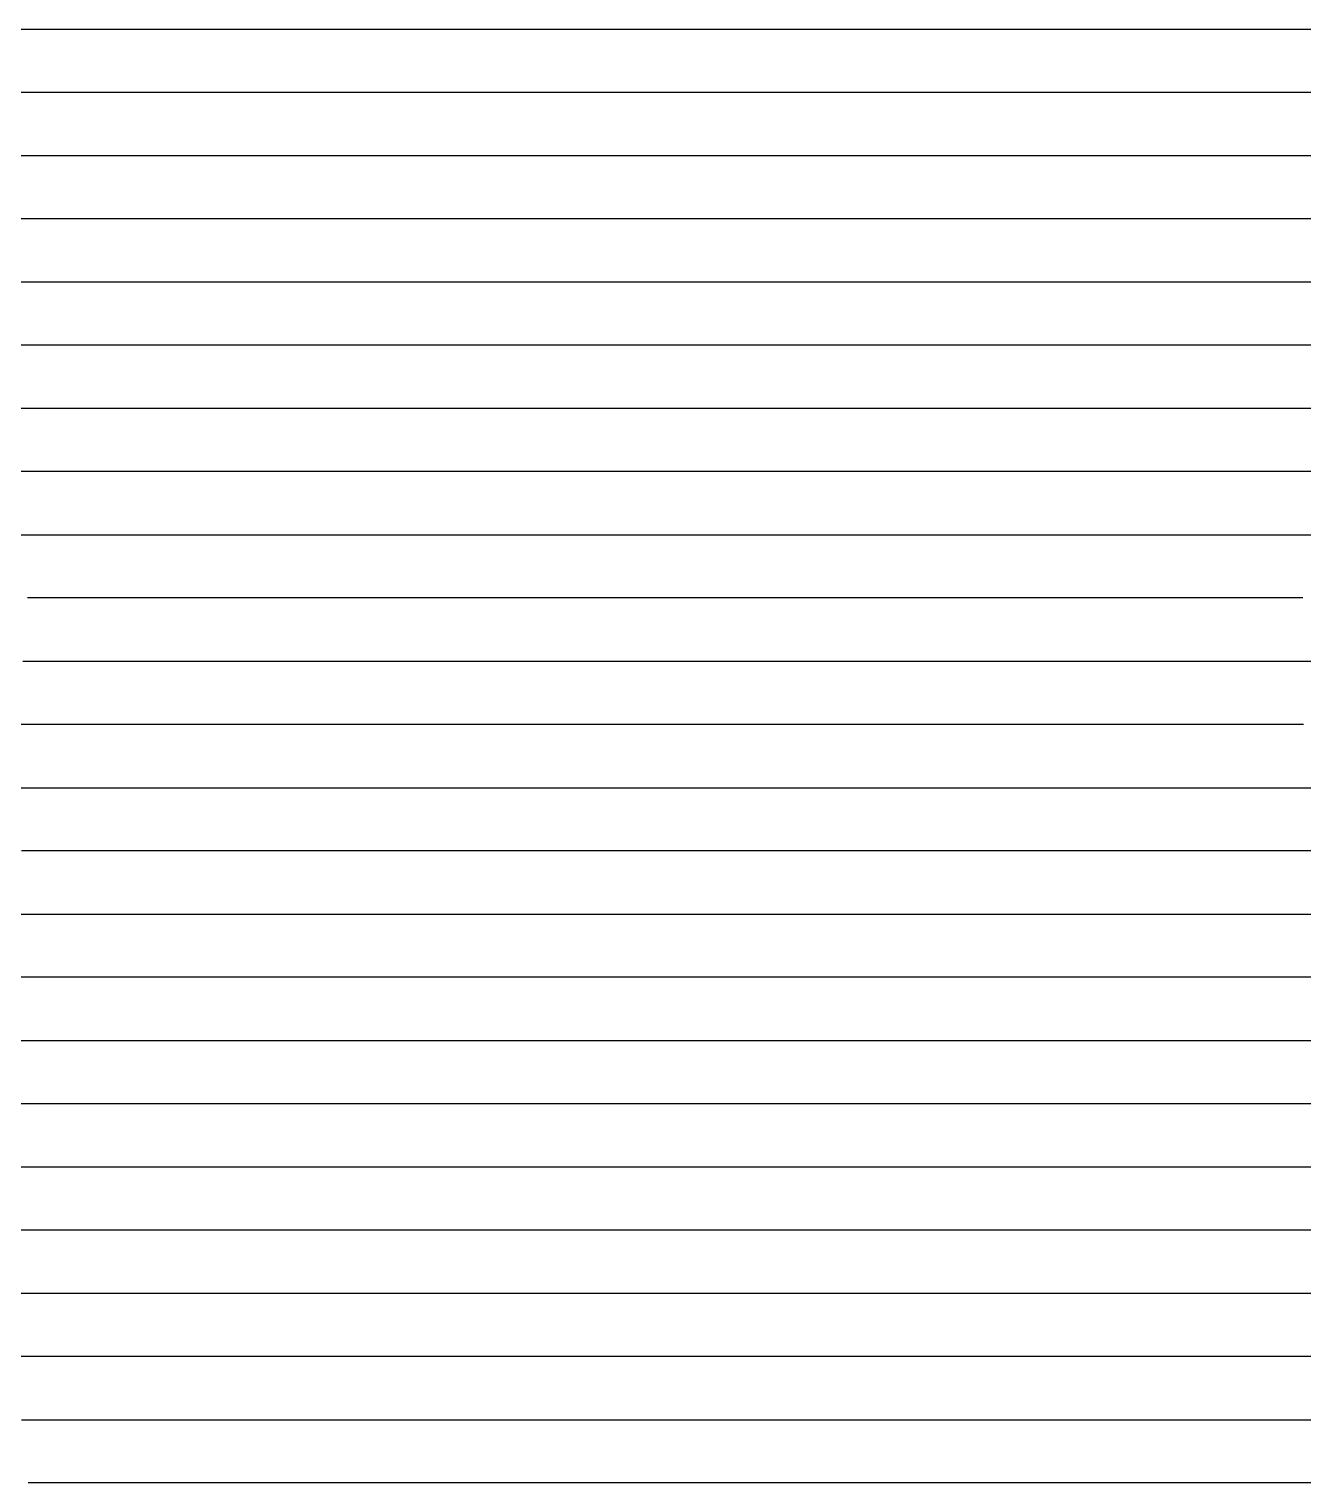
# Model space of a CAD drawing. Extents: x 20 to 170, y 60 to 234.
# Drawn here: x 113.75 to 132.5, y 102.8 to 124.21 of the extents above; entities that cross this region are included whole.
import ezdxf

# ---------------------------------------------------------------- set-up
doc = ezdxf.new("R2010")
doc.units = 0
doc.header["$LTSCALE"] = 0.000394
doc.layers.add('SPLINE', color=7, linetype='CONTINUOUS')

msp = doc.modelspace()

# ---------------------------------------------------------------- linework, layer by layer
at = {"layer": 'SPLINE', "color": 2}
for points in [[(113.461075, 124.206131, -22.374256), (114.160637, 124.206131, -22.483856), (114.508072, 124.206131, -22.515116), (114.857872, 124.206131, -22.640396), (115.316376, 124.206131, -22.881514), (116.181419, 124.206131, -22.734356), (116.252342, 124.206131, -22.690475), (116.777046, 124.206131, -22.449356), (117.048836, 124.206131, -22.170717), (117.24025, 124.206131, -22.014137), (117.649132, 124.206131, -21.744858), (118.521271, 124.206131, -21.052839), (118.696159, 124.206131, -20.936981), (119.001068, 124.206131, -20.843061), (119.242126, 124.206131, -20.799221), (119.743164, 124.206131, -20.517382), (120.090599, 124.206131, -20.423462), (120.790184, 124.206131, -20.345201), (121.137634, 124.206131, -20.304483), (121.487434, 124.206131, -20.288803), (121.837189, 124.206131, -20.245024), (122.709335, 124.206131, -20.110363), (122.884216, 124.206131, -20.060244), (123.231659, 124.206131, -19.975683), (123.706703, 124.206131, -19.878643), (123.865105, 124.206131, -19.869244), (124.628479, 124.206131, -19.596846), (126.022949, 124.206131, -19.502905), (126.722458, 124.206131, -19.512285), (127.069977, 124.206131, -19.650085), (127.419716, 124.206131, -19.831663), (128.116913, 124.206131, -20.091543), (128.814178, 124.206131, -20.454762), (129.142731, 124.206131, -20.561241), (129.164001, 124.206131, -20.554981), (129.598816, 124.206131, -20.007004), (129.98175, 124.206131, -19.571785), (130.210983, 124.206131, -19.170965), (130.560776, 124.206131, -18.607388), (130.908203, 124.206131, -18.319309), (131.083099, 124.206131, -18.225349), (131.780304, 124.206131, -17.746271), (131.955276, 124.206131, -17.630411), (132.305008, 124.206131, -17.530231), (133.32843, 124.206131, -17.436291)], [(133.002243, 123.274933, -17.455051), (132.305008, 123.274933, -17.514551), (131.955276, 123.274933, -17.564651), (131.605392, 123.274933, -17.639811), (131.257965, 123.274933, -17.758791), (131.061844, 123.274933, -17.865269), (130.210983, 123.274933, -18.109489), (129.861221, 123.274933, -18.325529), (129.68634, 123.274933, -18.507187), (129.206573, 123.274933, -19.051968), (129.164001, 123.274933, -19.067627), (128.814178, 123.274933, -19.233625), (128.554169, 123.274933, -19.521666), (128.27533, 123.274933, -20.063343), (127.911278, 123.274933, -20.360842), (127.745903, 123.274933, -20.420341), (127.419716, 123.274933, -20.633242), (127.374863, 123.274933, -20.680222), (126.937607, 123.274933, -20.573801), (126.6894, 123.274933, -20.442282), (126.022949, 123.274933, -20.094664), (125.564392, 123.274933, -20.010183), (125.108238, 123.274933, -20.010183), (124.628479, 123.274933, -19.872383), (123.928925, 123.274933, -19.866123), (123.581482, 123.274933, -19.919323), (123.002403, 123.274933, -20.035223), (122.316971, 123.274933, -20.126003), (121.837189, 123.274933, -20.010183), (120.440422, 123.274933, -19.978844), (119.045952, 123.274933, -20.104103), (118.346367, 123.274933, -20.213663), (117.998962, 123.274933, -20.298223), (117.649132, 123.274933, -20.514261), (117.16935, 123.274933, -20.908821), (116.923553, 123.274933, -21.018379), (116.701393, 123.274933, -21.156179), (116.587914, 123.274933, -21.26264), (116.252342, 123.274933, -21.603958), (115.600021, 123.274933, -22.126858), (115.271507, 123.274933, -22.361715), (115.108406, 123.274933, -22.524536), (114.945351, 123.274933, -22.715536), (114.245766, 123.274933, -22.962914), (113.461075, 123.274933, -22.743715)], [(113.461075, 122.343689, -22.749996), (113.924286, 122.343689, -22.533936), (114.224457, 122.343689, -22.139418), (114.857872, 122.343689, -21.42544), (115.29277, 122.343689, -21.18438), (115.9049, 122.343689, -20.692781), (116.252342, 122.343689, -20.523682), (116.951927, 122.343689, -20.219963), (117.299347, 122.343689, -20.085283), (117.649132, 122.343689, -20.044603), (118.346367, 122.343689, -19.991364), (118.696159, 122.343689, -19.978844), (119.045952, 122.343689, -20.010183), (119.263405, 122.343689, -20.053984), (120.440422, 122.343689, -19.975683), (121.837189, 122.343689, -19.988243), (122.534447, 122.343689, -20.154203), (123.231659, 122.343689, -20.338942), (123.297829, 122.343689, -20.360842), (123.567291, 122.343689, -20.254383), (123.961983, 122.343689, -20.191763), (124.628479, 122.343689, -20.213663), (124.905006, 122.343689, -20.263763), (125.462776, 122.343689, -20.495522), (125.739365, 122.343689, -20.642641), (125.762962, 122.343689, -20.642641), (126.022949, 122.343689, -20.529942), (126.415283, 122.343689, -20.279444), (126.722458, 122.343689, -19.725183), (127.069977, 122.343689, -19.390165), (127.39843, 122.343689, -19.261786), (128.116913, 122.343689, -18.682487), (128.466782, 122.343689, -18.529047), (130.210983, 122.343689, -18.043709), (130.473358, 122.343689, -17.98737), (131.083099, 122.343689, -17.815151), (131.605392, 122.343689, -17.733751), (133.002243, 122.343689, -17.539591)], [(133.002243, 121.414871, -17.874649), (132.479889, 121.414871, -17.909069), (131.605392, 121.414871, -17.855829), (130.908203, 121.414871, -17.934109), (130.210983, 121.414871, -18.075029), (128.814178, 121.414871, -18.397589), (128.554169, 121.414871, -18.472687), (128.466782, 121.414871, -18.488367), (127.767159, 121.414871, -18.554127), (127.419716, 121.414871, -18.638647), (126.722458, 121.414871, -18.835947), (126.372711, 121.414871, -18.958067), (125.566772, 121.414871, -19.474686), (125.358803, 121.414871, -19.552965), (125.02552, 121.414871, -19.784723), (124.692261, 121.414871, -20.191763), (124.67099, 121.414871, -20.204264), (124.628479, 121.414871, -20.204264), (124.221931, 121.414871, -20.144783), (123.527115, 121.414871, -20.248123), (123.231659, 121.414871, -20.439121), (122.884216, 121.414871, -20.695902), (122.333549, 121.414871, -20.799221), (122.085396, 121.414871, -20.727201), (121.792305, 121.414871, -20.658281), (121.487434, 121.414871, -20.482962), (121.137634, 121.414871, -20.345201), (120.790184, 121.414871, -20.310743), (120.681458, 121.414871, -20.310743), (120.090599, 121.414871, -20.169844), (119.743164, 121.414871, -20.126003), (119.045952, 121.414871, -19.988243), (117.649132, 121.414871, -20.035223), (117.299347, 121.414871, -20.053984), (116.602104, 121.414871, -20.079063), (116.427246, 121.414871, -20.104103), (115.205338, 121.414871, -20.414082), (114.508072, 121.414871, -20.749102), (114.160637, 121.414871, -20.883741), (113.810867, 121.414871, -21.14678), (113.227081, 121.414871, -21.920218)], [(113.461075, 120.483658, -20.526821), (114.160637, 120.483658, -20.295103), (114.508072, 120.483658, -20.194883), (115.555077, 120.483658, -20.063343), (116.252342, 120.483658, -20.057123), (116.951927, 120.483658, -20.075903), (118.346367, 120.483658, -20.194883), (119.045952, 120.483658, -20.414082), (120.440422, 120.483658, -20.818022), (120.615303, 120.483658, -20.911942), (120.863457, 120.483658, -20.911942), (121.22506, 120.483658, -20.767881), (121.529953, 120.483658, -20.702162), (121.837189, 120.483658, -20.605082), (122.86055, 120.483658, -20.219963), (123.231659, 120.483658, -19.935003), (123.75634, 120.483658, -19.690765), (123.777626, 120.483658, -19.684505), (124.45356, 120.483658, -19.327505), (124.628479, 120.483658, -19.246145), (125.500572, 120.483658, -19.061407), (125.675514, 120.483658, -19.001907), (126.022949, 120.483658, -18.917347), (126.568878, 120.483658, -18.851627), (127.419716, 120.483658, -18.610487), (128.814178, 120.483658, -18.469587), (129.513748, 120.483658, -18.375669), (130.210983, 120.483658, -18.334949), (130.820801, 120.483658, -18.494627), (131.083099, 120.483658, -18.453949), (131.257965, 120.483658, -18.441389), (131.605392, 120.483658, -18.494627), (131.92926, 120.483658, -18.688787), (131.993011, 120.483658, -18.741987), (132.806091, 120.483658, -18.895428)], [(133.002243, 119.552414, -18.914248), (132.130127, 119.552414, -19.211685), (131.780304, 119.552414, -19.371386), (131.605392, 119.552414, -19.490345), (131.262756, 119.552414, -19.740864), (131.239075, 119.552414, -19.753384), (131.191833, 119.552414, -19.753384), (130.702606, 119.552414, -19.556086), (130.210983, 119.552414, -19.380745), (129.884827, 119.552414, -19.249226), (129.483002, 119.552414, -19.196045), (129.01506, 119.552414, -19.252405), (128.814178, 119.552414, -19.164745), (128.454941, 119.552414, -19.117765), (128.074402, 119.552414, -19.145926), (127.745903, 119.552414, -19.030067), (127.419716, 119.552414, -18.983088), (126.895103, 119.552414, -19.033207), (126.022949, 119.552414, -18.979967), (125.675514, 119.552414, -19.001907), (124.975891, 119.552414, -19.142805), (124.628479, 119.552414, -19.196045), (123.928925, 119.552414, -19.280565), (123.75634, 119.552414, -19.321285), (123.231659, 119.552414, -19.365126), (122.884216, 119.552414, -19.402685), (122.184624, 119.552414, -19.599945), (121.837189, 119.552414, -19.690765), (121.095131, 119.552414, -19.985064), (120.757103, 119.552414, -20.057123), (120.440422, 119.552414, -20.198044), (119.045952, 119.552414, -20.752241), (118.892303, 119.552414, -20.827421), (118.580353, 119.552414, -20.648922), (118.270744, 119.552414, -20.511162), (117.299347, 119.552414, -20.235563), (117.124428, 119.552414, -20.198044), (116.252342, 119.552414, -20.060244), (115.817474, 119.552414, -20.053984), (115.555077, 119.552414, -19.991364), (114.857872, 119.552414, -19.903704), (113.810867, 119.552414, -20.010183), (113.461075, 119.552414, -20.063343)], [(113.461075, 118.623627, -19.753384), (114.160637, 118.623627, -19.718964), (114.945351, 118.623627, -19.900583), (115.600021, 118.623627, -19.960043), (116.252342, 118.623627, -20.122864), (117.627853, 118.623627, -20.633242), (117.998962, 118.623627, -20.426601), (118.171509, 118.623627, -20.370241), (119.045952, 118.623627, -19.960043), (120.090599, 118.623627, -19.631266), (120.440422, 118.623627, -19.584286), (121.837189, 118.623627, -19.499725), (122.033348, 118.623627, -19.506025), (122.184624, 118.623627, -19.468426), (122.534447, 118.623627, -19.415245), (123.231659, 118.623627, -19.349445), (123.928925, 118.623627, -19.296246), (124.628479, 118.623627, -19.296246), (125.195702, 118.623627, -19.421505), (125.325691, 118.623627, -19.405806), (126.022949, 118.623627, -19.490345), (126.209641, 118.623627, -19.596846), (126.393997, 118.623627, -19.722103), (126.807579, 118.623627, -19.775324), (126.918701, 118.623627, -19.794104), (127.152641, 118.623627, -19.894283), (127.419716, 118.623627, -20.035223), (127.854607, 118.623627, -20.191763), (128.814178, 118.623627, -19.725183), (130.210983, 118.623627, -19.080185), (130.908203, 118.623627, -18.907948), (131.605392, 118.623627, -18.638647), (133.002243, 118.623627, -18.071909)], [(133.002243, 117.692383, -17.495731), (132.130127, 117.692383, -17.674231), (131.955276, 117.692383, -17.733751), (130.036102, 117.692383, -18.334949), (129.513748, 117.692383, -18.504007), (129.164001, 117.692383, -18.579187), (128.989059, 117.692383, -18.648067), (128.596741, 117.692383, -18.823427), (128.31308, 117.692383, -18.873487), (128.116913, 117.692383, -18.923607), (127.091248, 117.692383, -19.377645), (126.722458, 117.692383, -19.596846), (126.022949, 117.692383, -20.041464), (125.751106, 117.692383, -20.163584), (125.613991, 117.692383, -20.235563), (125.479279, 117.692383, -20.326422), (125.455681, 117.692383, -20.320124), (125.276054, 117.692383, -20.210524), (125.042099, 117.692383, -20.104103), (124.628479, 117.692383, -20.000744), (124.278687, 117.692383, -19.875504), (123.928925, 117.692383, -19.765903), (123.493996, 117.692383, -19.756523), (123.231659, 117.692383, -19.650085), (122.534447, 117.692383, -19.502905), (121.837189, 117.692383, -19.487246), (120.440422, 117.692383, -19.565525), (120.090599, 117.692383, -19.599945), (119.393402, 117.692383, -19.625006), (119.21846, 117.692383, -19.650085), (119.045952, 117.692383, -19.687605), (118.346367, 117.692383, -19.800364), (117.998962, 117.692383, -19.891184), (117.093727, 117.692383, -20.185503), (116.814842, 117.692383, -20.345201), (116.535957, 117.692383, -20.580002), (116.514679, 117.692383, -20.580002), (116.252342, 117.692383, -20.445381), (115.555077, 117.692383, -20.053984), (114.857872, 117.692383, -19.844183), (114.43248, 117.692383, -19.731483), (114.007034, 117.692383, -19.709543), (113.461075, 117.692383, -19.480986)], [(113.461075, 116.761154, -19.455925), (113.810867, 116.761154, -19.581165), (114.508072, 116.761154, -19.919323), (114.857872, 116.761154, -20.100964), (115.488922, 116.761154, -20.608221), (115.512596, 116.761154, -20.605082), (115.883614, 116.761154, -20.288803), (116.252342, 116.761154, -20.079063), (117.649132, 116.761154, -19.825403), (118.171509, 116.761154, -19.794104), (118.346367, 116.761154, -19.775324), (119.045952, 116.761154, -19.665726), (119.743164, 116.761154, -19.634405), (120.440422, 116.761154, -19.681385), (121.061981, 116.761154, -19.715803), (121.37397, 116.761154, -19.819143), (121.683586, 116.761154, -19.941263), (121.837189, 116.761154, -19.953823), (122.184624, 116.761154, -20.000744), (122.534447, 116.761154, -20.135424), (123.231659, 116.761154, -20.420341), (123.47274, 116.761154, -20.508001), (123.493996, 116.761154, -20.498602), (124.628479, 116.761154, -19.853603), (124.975891, 116.761154, -19.584286), (125.325691, 116.761154, -19.355705), (125.58802, 116.761154, -19.271185), (126.19783, 116.761154, -18.851627), (126.372711, 116.761154, -18.757668), (127.244835, 116.761154, -18.375669), (127.419716, 116.761154, -18.297369), (128.814178, 116.761154, -18.043709), (129.513748, 116.761154, -17.905949), (130.210983, 116.761154, -17.821411), (131.605392, 116.761154, -17.746271), (131.825241, 116.761154, -17.740011), (132.118301, 116.761154, -17.652351), (133.002243, 116.761154, -17.470711)], [(132.50116, 115.832321, -17.805771), (131.605392, 115.832321, -17.740011), (130.210983, 115.832321, -17.802631), (129.513748, 115.832321, -17.890329), (129.164001, 115.832321, -17.949829), (128.814178, 115.832321, -18.021849), (127.854607, 115.832321, -18.190889), (127.419716, 115.832321, -18.21909), (126.722458, 115.832321, -18.334949), (126.372711, 115.832321, -18.438269), (125.675514, 115.832321, -18.607388), (124.628479, 115.832321, -18.907948), (124.278687, 115.832321, -19.086445), (123.75634, 115.832321, -19.405806), (123.493996, 115.832321, -19.484085), (123.231659, 115.832321, -19.637526), (122.534447, 115.832321, -20.075903), (122.184624, 115.832321, -20.288803), (121.837189, 115.832321, -20.514261), (121.662308, 115.832321, -20.658281), (121.641022, 115.832321, -20.664581), (121.414124, 115.832321, -20.558142), (120.908371, 115.832321, -20.345201), (120.740532, 115.832321, -20.291964), (120.156815, 115.832321, -20.176104), (119.851898, 115.832321, -20.144783), (119.447769, 115.832321, -19.969423), (119.045952, 115.832321, -19.869244), (117.649132, 115.832321, -19.859863), (116.951927, 115.832321, -19.884903), (116.602104, 115.832321, -19.916224), (116.252342, 115.832321, -19.966324), (115.555077, 115.832321, -20.022663), (115.205338, 115.832321, -20.126003), (115.032784, 115.832321, -20.226183), (114.553001, 115.832321, -20.561241), (114.529358, 115.832321, -20.548761), (114.262268, 115.832321, -20.235563), (113.995224, 115.832321, -19.953823), (113.728157, 115.832321, -19.769043)], [(113.657265, 114.901108, -20.504902), (114.257545, 114.901108, -20.129164), (114.857872, 114.901108, -20.016443), (115.555077, 114.901108, -20.016443), (116.252342, 114.901108, -19.956944), (116.951927, 114.901108, -19.928743), (117.649132, 114.901108, -20.060244), (117.975288, 114.901108, -20.154203), (118.346367, 114.901108, -20.198044), (118.696159, 114.901108, -20.348322), (119.045952, 114.901108, -20.561241), (119.402809, 114.901108, -20.733461), (119.806984, 114.901108, -20.814861), (120.078796, 114.901108, -20.623861), (120.440422, 114.901108, -20.429722), (121.137634, 114.901108, -19.935003), (121.312553, 114.901108, -19.787804), (121.487434, 114.901108, -19.656305), (121.837189, 114.901108, -19.521666), (121.967209, 114.901108, -19.499725), (122.534447, 114.901108, -19.199165), (122.884216, 114.901108, -19.064528), (123.928925, 114.901108, -18.848467), (124.628479, 114.901108, -18.792088), (124.975891, 114.901108, -18.751408), (125.150803, 114.901108, -18.710648), (125.500572, 114.901108, -18.610487), (125.675514, 114.901108, -18.579187), (126.547592, 114.901108, -18.36937), (127.419716, 114.901108, -18.225349), (128.116913, 114.901108, -18.194069), (128.466782, 114.901108, -18.194069), (128.814178, 114.901108, -18.184629), (129.447601, 114.901108, -18.17841), (129.513748, 114.901108, -18.168949), (130.210983, 114.901108, -18.162729), (130.385895, 114.901108, -18.172129), (130.733292, 114.901108, -18.13765), (130.908203, 114.901108, -18.134529), (131.257965, 114.901108, -18.13765), (131.955276, 114.901108, -18.262909), (132.305008, 114.901108, -18.306749), (132.652512, 114.901108, -18.425749)], [(132.50824, 113.969925, -18.864107), (132.342865, 113.969925, -18.942408), (132.06395, 113.969925, -19.136545), (132.042664, 113.969925, -19.136545), (131.605392, 113.969925, -18.926727), (131.257965, 113.969925, -18.832808), (130.210983, 113.969925, -18.616787), (128.814178, 113.969925, -18.522827), (127.419716, 113.969925, -18.525948), (126.722458, 113.969925, -18.560368), (126.547592, 113.969925, -18.588587), (126.022949, 113.969925, -18.629248), (124.628479, 113.969925, -18.782707), (123.231659, 113.969925, -18.898567), (122.534447, 113.969925, -18.983088), (121.837189, 113.969925, -19.033207), (121.137634, 113.969925, -19.117765), (120.790184, 113.969925, -19.202305), (120.615303, 113.969925, -19.286825), (120.048035, 113.969925, -19.656305), (119.743164, 113.969925, -19.756523), (119.393402, 113.969925, -19.994503), (119.045952, 113.969925, -20.323301), (118.559067, 113.969925, -20.833681), (118.367653, 113.969925, -20.95892), (118.346367, 113.969925, -20.965179), (117.649132, 113.969925, -20.608221), (116.252342, 113.969925, -20.085283), (115.9049, 113.969925, -20.072803), (115.380219, 113.969925, -20.025824), (115.205338, 113.969925, -20.003883), (114.857872, 113.969925, -19.972584), (113.461075, 113.969925, -20.003883)], [(113.461075, 113.038696, -19.938124), (114.160637, 113.038696, -19.938124), (114.857872, 113.038696, -20.057123), (115.555077, 113.038696, -20.223083), (115.9049, 113.038696, -20.404701), (116.252342, 113.038696, -20.645802), (116.613968, 113.038696, -20.852442), (116.755768, 113.038696, -20.893122), (117.211914, 113.038696, -20.598822), (117.67041, 113.038696, -20.370241), (118.346367, 113.038696, -19.653185), (118.696159, 113.038696, -19.336966), (119.045952, 113.038696, -19.205425), (119.372116, 113.038696, -19.177225), (119.743164, 113.038696, -19.070747), (120.440422, 113.038696, -18.951767), (121.837189, 113.038696, -18.958067), (123.231659, 113.038696, -18.876667), (123.928925, 113.038696, -18.876667), (124.628479, 113.038696, -18.848467), (126.022949, 113.038696, -18.817127), (126.722458, 113.038696, -18.817127), (127.419716, 113.038696, -18.798388), (128.814178, 113.038696, -18.929907), (129.513748, 113.038696, -19.026947), (130.364624, 113.038696, -19.255526), (130.385895, 113.038696, -19.252405), (130.660034, 113.038696, -19.142805), (131.012146, 113.038696, -18.782707), (131.373779, 113.038696, -18.209709), (131.605392, 113.038696, -17.959209), (132.000092, 113.038696, -17.758791), (132.652512, 113.038696, -17.132553)], [(133.002243, 112.109879, -16.653473), (132.130127, 112.109879, -16.950953), (131.083099, 112.109879, -17.376791), (130.908203, 112.109879, -17.473871), (130.560776, 112.109879, -17.802631), (130.019592, 112.109879, -18.353729), (129.785553, 112.109879, -18.513388), (129.570465, 112.109879, -18.738867), (129.12616, 112.109879, -19.280565), (128.963074, 112.109879, -19.412066), (128.901642, 112.109879, -19.424625), (128.814178, 112.109879, -19.387045), (127.419716, 112.109879, -19.120865), (126.022949, 112.109879, -19.011288), (124.628479, 112.109879, -18.923607), (123.231659, 112.109879, -18.876667), (121.837189, 112.109879, -18.817127), (120.440422, 112.109879, -18.798388), (119.045952, 112.109879, -18.760807), (118.346367, 112.109879, -18.779547), (117.998962, 112.109879, -18.864107), (117.649132, 112.109879, -19.092726), (116.951927, 112.109879, -19.784723), (116.252342, 112.109879, -20.263763), (115.488922, 112.109879, -20.717821), (115.467651, 112.109879, -20.714642), (114.857872, 112.109879, -20.320124), (114.508072, 112.109879, -20.151083), (114.160637, 112.109879, -20.041464), (113.635986, 112.109879, -19.928743)], [(113.461075, 111.178665, -19.909964), (113.940865, 111.178665, -20.135424), (114.420616, 111.178665, -20.508001), (114.444283, 111.178665, -20.514261), (114.966606, 111.178665, -20.270063), (115.205338, 111.178665, -20.041464), (115.9049, 111.178665, -19.556086), (116.079811, 111.178665, -19.449665), (116.252342, 111.178665, -19.330666), (116.951927, 111.178665, -18.792088), (117.299347, 111.178665, -18.676228), (117.649132, 111.178665, -18.626167), (118.346367, 111.178665, -18.541607), (119.045952, 111.178665, -18.541607), (120.440422, 111.178665, -18.623007), (120.974525, 111.178665, -18.691887), (121.529953, 111.178665, -18.801487), (121.837189, 111.178665, -18.807747), (123.231659, 111.178665, -18.907948), (124.628479, 111.178665, -19.130245), (124.975891, 111.178665, -19.214806), (125.325691, 111.178665, -19.340065), (126.022949, 111.178665, -19.421505), (126.61142, 111.178665, -19.468426), (127.223549, 111.178665, -19.587465), (127.296852, 111.178665, -19.565525), (127.419716, 111.178665, -19.484085), (128.814178, 111.178665, -18.425749), (129.513748, 111.178665, -17.949829), (129.861221, 111.178665, -17.721191), (130.210983, 111.178665, -17.530231), (130.908203, 111.178665, -17.213951), (131.605392, 111.178665, -16.979113), (132.479889, 111.178665, -16.791233), (132.827393, 111.178665, -16.678513)], [(133.002243, 110.247437, -16.709833), (132.167908, 110.247437, -16.847633), (131.867798, 110.247437, -16.916473), (131.605392, 110.247437, -16.910233), (131.432953, 110.247437, -16.916473), (131.257965, 110.247437, -16.935293), (131.083099, 110.247437, -16.975973), (130.385895, 110.247437, -17.145073), (129.513748, 110.247437, -17.430031), (128.814178, 110.247437, -17.768171), (128.466782, 110.247437, -17.993629), (128.116913, 110.247437, -18.194069), (127.419716, 110.247437, -18.713827), (126.022949, 110.247437, -19.556086), (125.58802, 110.247437, -19.753384), (125.564392, 110.247437, -19.756523), (124.834068, 110.247437, -19.659466), (124.628479, 110.247437, -19.587465), (124.278687, 110.247437, -19.524845), (123.928925, 110.247437, -19.499725), (123.711418, 110.247437, -19.468426), (123.231659, 110.247437, -19.217945), (122.884216, 110.247437, -19.086445), (122.534447, 110.247437, -19.014387), (121.837189, 110.247437, -18.848467), (121.137634, 110.247437, -18.707527), (120.790184, 110.247437, -18.629248), (120.090599, 110.247437, -18.541607), (119.743164, 110.247437, -18.529047), (119.045952, 110.247437, -18.413229), (117.649132, 110.247437, -18.313049), (117.299347, 110.247437, -18.341169), (116.252342, 110.247437, -18.507187), (115.9049, 110.247437, -18.660587), (115.555077, 110.247437, -18.876667), (114.857872, 110.247437, -19.277426), (114.073212, 110.247437, -20.038303), (113.765953, 110.247437, -20.110363), (113.418564, 110.247437, -20.163584)], [(113.461075, 109.318573, -19.399586), (113.810867, 109.318573, -19.061407), (114.160637, 109.318573, -18.798388), (114.508072, 109.318573, -18.676228), (115.205338, 109.318573, -18.338089), (115.555077, 109.318573, -18.247309), (115.9049, 109.318573, -18.237869), (116.252342, 109.318573, -18.247309), (117.649132, 109.318573, -18.237869), (118.346367, 109.318573, -18.28797), (118.783585, 109.318573, -18.356829), (119.045952, 109.318573, -18.378769), (119.743164, 109.318573, -18.482107), (120.090599, 109.318573, -18.566628), (121.137634, 109.318573, -18.876667), (121.837189, 109.318573, -19.211685), (122.435165, 109.318573, -19.430885), (123.056747, 109.318573, -19.697025), (123.231659, 109.318573, -19.734564), (123.843826, 109.318573, -19.834784), (124.236122, 109.318573, -19.690765), (124.628479, 109.318573, -19.506025), (125.325691, 109.318573, -19.142805), (125.58802, 109.318573, -19.048887), (126.022949, 109.318573, -18.767067), (127.419716, 109.318573, -17.95295), (128.116913, 109.318573, -17.611631), (128.814178, 109.318573, -17.370491), (129.338898, 109.318573, -17.217091), (129.513748, 109.318573, -17.179533), (129.861221, 109.318573, -17.151333), (130.364624, 109.318573, -17.132553), (130.908203, 109.318573, -16.997913), (131.605392, 109.318573, -16.910233), (133.002243, 109.318573, -17.032333)], [(133.002243, 108.38739, -17.198273), (131.955276, 108.38739, -17.069933), (131.780304, 108.38739, -17.063633), (130.210983, 108.38739, -17.026052), (129.861221, 108.38739, -17.026052), (129.513748, 108.38739, -17.032333), (128.466782, 108.38739, -17.201433), (128.116913, 108.38739, -17.304771), (127.419716, 108.38739, -17.533331), (125.455681, 108.38739, -18.44455), (124.628479, 108.38739, -18.716948), (123.231659, 108.38739, -19.421505), (122.468254, 108.38739, -19.772163), (122.447021, 108.38739, -19.772163), (121.988464, 108.38739, -19.603106), (121.837189, 108.38739, -19.556086), (121.182518, 108.38739, -19.396425), (120.440422, 108.38739, -18.958067), (120.265488, 108.38739, -18.861008), (119.21846, 108.38739, -18.441389), (119.045952, 108.38739, -18.394409), (117.998962, 108.38739, -18.228489), (117.649132, 108.38739, -18.21283), (116.951927, 108.38739, -18.200289), (116.252342, 108.38739, -18.140829), (114.857872, 108.38739, -18.122009), (113.461075, 108.38739, -18.447649)], [(113.461075, 107.456161, -18.071909), (114.160637, 107.456161, -17.984249), (114.857872, 107.456161, -17.934109), (115.316376, 107.456161, -17.959209), (115.545654, 107.456161, -18.024929), (115.772522, 107.456161, -18.118889), (116.252342, 107.456161, -18.128269), (117.649132, 107.456161, -18.297369), (118.171509, 107.456161, -18.406969), (118.346367, 107.456161, -18.457067), (119.045952, 107.456161, -18.763927), (119.655739, 107.456161, -19.070747), (120.265488, 107.456161, -19.487246), (120.898895, 107.456161, -19.599945), (121.357437, 107.456161, -19.709543), (121.378716, 107.456161, -19.706444), (121.837189, 107.456161, -19.484085), (123.231659, 107.456161, -18.851627), (124.628479, 107.456161, -18.353729), (125.325691, 107.456161, -17.915369), (126.022949, 107.456161, -17.580311), (127.419716, 107.456161, -17.051153), (128.116913, 107.456161, -16.907093), (128.466782, 107.456161, -16.850733), (128.814178, 107.456161, -16.813133), (130.210983, 107.456161, -16.891413), (130.97438, 107.456161, -16.985373), (131.605392, 107.456161, -16.985373), (132.305008, 107.456161, -17.041733), (132.739868, 107.456161, -17.129433)], [(133.002243, 106.527359, -16.831953), (131.338333, 106.527359, -16.396715), (131.071289, 106.527359, -16.374775), (130.53717, 106.527359, -16.262054), (130.210983, 106.527359, -16.218235), (129.861221, 106.527359, -16.252695), (129.513748, 106.527359, -16.240135), (128.814178, 106.527359, -16.161875), (128.116913, 106.527359, -16.208815), (127.767159, 106.527359, -16.255795), (127.59462, 106.527359, -16.302774), (126.022949, 106.527359, -16.788113), (124.628479, 106.527359, -17.445671), (124.323547, 106.527359, -17.639811), (123.75634, 106.527359, -17.874649), (123.581482, 106.527359, -17.984249), (123.427818, 106.527359, -18.106329), (123.231659, 106.527359, -18.194069), (121.837189, 106.527359, -18.876667), (120.244202, 106.527359, -19.637526), (119.303581, 106.527359, -19.534225), (118.696159, 106.527359, -19.114605), (118.346367, 106.527359, -18.926727), (117.649132, 106.527359, -18.638647), (116.252342, 106.527359, -18.291109), (115.555077, 106.527359, -18.009289), (114.857872, 106.527359, -17.865269), (114.160637, 106.527359, -17.821411), (113.461075, 106.527359, -17.859009)], [(113.461075, 105.596123, -17.840189), (114.160637, 105.596123, -17.818291), (114.857872, 105.596123, -17.977989), (116.602104, 105.596123, -18.616787), (116.951927, 105.596123, -18.801487), (117.649132, 105.596123, -19.142805), (118.216377, 105.596123, -19.487246), (118.237663, 105.596123, -19.496645), (118.641785, 105.596123, -19.471565), (119.067238, 105.596123, -19.496645), (119.764442, 105.596123, -19.133406), (120.102402, 105.596123, -19.036327), (120.570412, 105.596123, -18.826508), (120.790184, 105.596123, -18.641808), (120.965065, 105.596123, -18.522827), (121.39994, 105.596123, -18.322409), (121.771042, 105.596123, -17.959209), (121.837189, 105.596123, -17.902809), (122.097168, 105.596123, -17.746271), (122.3312, 105.596123, -17.649191), (123.179672, 105.596123, -16.960333), (123.316757, 105.596123, -16.872673), (123.961983, 105.596123, -16.540735), (124.628479, 105.596123, -15.936416), (124.888435, 105.596123, -15.751697), (126.022949, 105.596123, -15.344577), (127.419716, 105.596123, -15.084699), (128.814178, 105.596123, -15.141078), (130.123535, 105.596123, -15.263177), (130.210983, 105.596123, -15.253818), (130.385895, 105.596123, -15.263177), (130.690765, 105.596123, -15.285097), (130.995667, 105.596123, -15.328978), (131.338333, 105.596123, -15.460437), (131.605392, 105.596123, -15.482357), (133.002243, 105.596123, -15.748516)], [(133.177124, 104.664917, -15.332077), (132.21756, 104.664917, -15.015819), (131.605392, 104.664917, -14.771559), (130.908203, 104.664917, -14.568039), (130.210983, 104.664917, -14.50858), (128.814178, 104.664917, -14.251822), (128.116913, 104.664917, -14.151581), (127.244835, 104.664917, -14.170401), (126.623215, 104.664917, -14.170401), (126.079643, 104.664917, -14.236161), (125.7015, 104.664917, -14.217402), (125.380081, 104.664917, -14.27372), (124.997139, 104.664917, -14.402101), (124.628479, 104.664917, -14.40524), (124.278687, 104.664917, -14.49292), (123.928925, 104.664917, -14.771559), (123.843826, 104.664917, -14.856139), (123.231659, 104.664917, -15.069058), (121.837189, 104.664917, -16.027235), (121.444885, 104.664917, -16.221375), (121.312553, 104.664917, -16.296515), (121.137634, 104.664917, -16.459335), (120.440422, 104.664917, -17.226471), (119.544678, 104.664917, -18.071909), (119.393402, 104.664917, -18.109489), (119.045952, 104.664917, -18.297369), (118.821411, 104.664917, -18.538467), (118.533073, 104.664917, -18.917347), (117.998962, 104.664917, -19.217945), (117.649132, 104.664917, -19.271185), (117.16935, 104.664917, -19.380745), (117.148064, 104.664917, -19.377645), (116.476883, 104.664917, -19.042587), (116.252342, 104.664917, -18.945547), (115.512596, 104.664917, -18.726347), (114.857872, 104.664917, -18.25351), (114.683014, 104.664917, -18.150209), (114.508072, 104.664917, -18.078169), (114.160637, 104.664917, -18.021849), (113.461075, 104.664917, -18.034349)], [(113.635986, 103.733704, -18.118889), (113.810867, 103.733704, -18.184629), (114.508072, 103.733704, -18.472687), (114.683014, 103.733704, -18.563507), (115.488922, 103.733704, -18.892307), (116.122345, 103.733704, -19.098946), (116.143593, 103.733704, -19.095825), (116.505257, 103.733704, -18.945547), (116.755768, 103.733704, -18.876667), (116.777046, 103.733704, -18.857847), (117.081917, 103.733704, -18.522827), (117.348969, 103.733704, -18.303629), (117.512085, 103.733704, -18.21283), (117.528595, 103.733704, -18.200289), (117.649132, 103.733704, -18.015549), (118.336922, 103.733704, -17.010393), (119.045952, 103.733704, -16.139935), (119.154694, 103.733704, -16.024075), (119.414673, 103.733704, -15.782996), (119.535194, 103.733704, -15.698457), (120.05751, 103.733704, -15.397838), (120.282059, 103.733704, -15.150498), (120.461685, 103.733704, -15.000198), (121.161232, 103.733704, -14.608779), (121.49926, 103.733704, -14.442801), (121.667023, 103.733704, -14.39582), (122.00975, 103.733704, -14.32382), (122.28392, 103.733704, -14.117161), (122.534447, 103.733704, -13.973101), (122.884216, 103.733704, -13.901122), (123.111145, 103.733704, -13.897982), (123.581482, 103.733704, -13.744542), (123.928925, 103.733704, -13.678802), (124.278687, 103.733704, -13.678802), (124.628479, 103.733704, -13.694442), (126.022949, 103.733704, -13.772742), (127.419716, 103.733704, -13.838462), (128.29187, 103.733704, -14.114021), (128.554169, 103.733704, -14.139081), (128.814178, 103.733704, -14.182921), (129.164001, 103.733704, -14.251822), (129.513748, 103.733704, -14.35202), (130.210983, 103.733704, -14.49292), (130.908203, 103.733704, -14.552381), (131.257965, 103.733704, -14.596239), (132.305008, 103.733704, -15.012678), (133.002243, 103.733704, -15.241278)], [(133.002243, 102.804871, -15.829955), (131.605392, 102.804871, -15.175518), (131.257965, 102.804871, -15.022079), (131.083099, 102.804871, -14.962598), (130.995667, 102.804871, -14.943778), (130.166061, 102.804871, -14.7904), (128.814178, 102.804871, -14.27686), (128.554169, 102.804871, -14.170401), (128.116913, 102.804871, -14.026361), (127.419716, 102.804871, -13.816542), (126.523987, 102.804871, -13.804042), (126.372711, 102.804871, -13.769562), (126.022949, 102.804871, -13.716402), (125.751106, 102.804871, -13.681902), (125.479279, 102.804871, -13.659982), (124.628479, 102.804871, -13.418923), (123.231659, 102.804871, -13.350023), (122.534447, 102.804871, -13.350023), (122.184624, 102.804871, -13.343763), (121.837189, 102.804871, -13.384463), (121.312553, 102.804871, -13.494043), (121.137634, 102.804871, -13.500323), (120.790184, 102.804871, -13.553563), (120.440422, 102.804871, -13.722602), (119.785728, 102.804871, -14.020082), (119.528099, 102.804871, -14.139081), (119.291786, 102.804871, -14.27372), (118.93486, 102.804871, -14.33948), (118.696159, 102.804871, -14.40524), (118.346367, 102.804871, -14.693299), (117.649132, 102.804871, -15.347757), (116.252342, 102.804871, -17.107513), (116.056168, 102.804871, -17.414371), (115.649643, 102.804871, -18.194069), (115.63073, 102.804871, -18.21283), (114.857872, 102.804871, -18.695047), (114.574303, 102.804871, -18.857847), (114.553001, 102.804871, -18.861008), (113.869949, 102.804871, -18.338089), (113.735252, 102.804871, -18.25351)]]:
    msp.add_polyline3d(points, dxfattribs=at)

doc.saveas('drawing.dxf')
